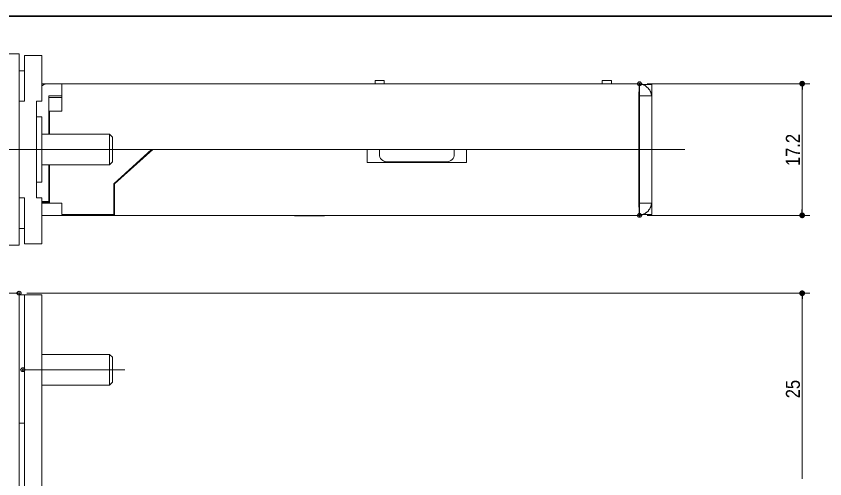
# Model space of a CAD drawing. Units: millimetres on the paper. Extents: x -303 to 303, y -152 to 152.
# Drawn here: x -100.1 to 5.6, y 78.1 to 138.5 of the extents above; entities that cross this region are included whole.
import ezdxf
from ezdxf.enums import TextEntityAlignment as Align

# ---------------------------------------------------------------- set-up
doc = ezdxf.new("R2010")
doc.units = ezdxf.units.MM
doc.header["$PDMODE"] = 32
doc.header["$PDSIZE"] = 0.5
for name, color, linetype, lineweight in [('0-0_1図面枠', 7, 'Continuous', 20), ('0-1_3一般', 7, 'Continuous', 15), ('0-2_2寸法-1', 7, 'Continuous', 5), ('0-3_0', 7, 'Continuous', 25)]:
    doc.layers.add(name, color=color, linetype=linetype, lineweight=lineweight)
doc.layers.add('0-4_Defpoints', color=7, linetype='Continuous')
doc.styles.add('ＭＳ Ｐゴシック', font='')
doc.styles.get('ＭＳ Ｐゴシック').set_extended_font_data('MS PGothic')

# ---------------------------------------------------------------- blocks, each defined once
blk = doc.blocks.new('グループ-2')
at = {"layer": '0-0_1図面枠', "lineweight": 35}
blk.add_lwpolyline([(-200, 138.5), (200, 138.5), (200, -138.5), (-200, -138.5)], close=True, dxfattribs=at)
blk = doc.blocks.new('図面枠')
at = {"layer": '0-0_1図面枠'}
blk.add_blockref('グループ-2', (0, 0), dxfattribs=at)
blk = doc.blocks.new('_Dot')
at = {"layer": '0-3_0'}
blk.add_line((-0.5, 0), (-1, 0), dxfattribs=at)
for points in [[(0, 0), (-0.5, 0), (-0.496, 0.063)], [(0, 0), (-0.496, -0.063), (-0.5, 0)], [(0, 0), (-0.496, 0.063), (-0.484, 0.124)], [(0, 0), (-0.484, -0.124), (-0.496, -0.063)], [(0, 0), (-0.484, 0.124), (-0.465, 0.184)], [(0, 0), (-0.465, -0.184), (-0.484, -0.124)], [(0, 0), (-0.465, 0.184), (-0.438, 0.241)], [(0, 0), (-0.438, -0.241), (-0.465, -0.184)], [(0, 0), (-0.438, 0.241), (-0.405, 0.294)], [(0, 0), (-0.405, -0.294), (-0.438, -0.241)], [(0, 0), (-0.405, 0.294), (-0.364, 0.342)], [(0, 0), (-0.364, -0.342), (-0.405, -0.294)], [(0, 0), (-0.364, 0.342), (-0.319, 0.385)], [(0, 0), (-0.319, -0.385), (-0.364, -0.342)], [(0, 0), (-0.319, 0.385), (-0.268, 0.422)], [(0, 0), (-0.268, -0.422), (-0.319, -0.385)], [(0, 0), (-0.268, 0.422), (-0.213, 0.452)], [(0, 0), (-0.213, -0.452), (-0.268, -0.422)], [(0, 0), (-0.213, 0.452), (-0.155, 0.476)], [(0, 0), (-0.155, -0.476), (-0.213, -0.452)], [(0, 0), (-0.155, 0.476), (-0.094, 0.491)], [(0, 0), (-0.094, -0.491), (-0.155, -0.476)], [(0, 0), (-0.094, 0.491), (-0.031, 0.499)], [(0, 0), (-0.031, -0.499), (-0.094, -0.491)], [(0, 0), (-0.031, 0.499), (0.031, 0.499)], [(0, 0), (0.031, -0.499), (-0.031, -0.499)], [(0, 0), (0.031, 0.499), (0.094, 0.491)], [(0, 0), (0.094, 0.491), (0.155, 0.476)], [(0, 0), (0.155, 0.476), (0.213, 0.452)], [(0, 0), (0.213, 0.452), (0.268, 0.422)], [(0, 0), (0.268, 0.422), (0.319, 0.385)], [(0, 0), (0.319, 0.385), (0.364, 0.342)], [(0, 0), (0.364, 0.342), (0.405, 0.294)], [(0, 0), (0.405, 0.294), (0.438, 0.241)], [(0, 0), (0.438, 0.241), (0.465, 0.184)], [(0, 0), (0.465, 0.184), (0.484, 0.124)], [(0, 0), (0.484, 0.124), (0.496, 0.063)], [(0, 0), (0.496, 0.063), (0.5, 0)], [(0, 0), (0.094, -0.491), (0.031, -0.499)], [(0, 0), (0.155, -0.476), (0.094, -0.491)], [(0, 0), (0.213, -0.452), (0.155, -0.476)], [(0, 0), (0.268, -0.422), (0.213, -0.452)], [(0, 0), (0.319, -0.385), (0.268, -0.422)], [(0, 0), (0.364, -0.342), (0.319, -0.385)], [(0, 0), (0.405, -0.294), (0.364, -0.342)], [(0, 0), (0.438, -0.241), (0.405, -0.294)], [(0, 0), (0.465, -0.184), (0.438, -0.241)], [(0, 0), (0.484, -0.124), (0.465, -0.184)], [(0, 0), (0.496, -0.063), (0.484, -0.124)], [(0, 0), (0.5, 0), (0.496, -0.063)]]:
    blk.add_solid(points, dxfattribs=at)

msp = doc.modelspace()

# ---------------------------------------------------------------- linework, layer by layer
at = {"layer": '0-1_3一般'}
for p, q in [((-101.695, 133.58), (-99.695, 133.58)), ((-99.695, 133.58), (-99.695, 132.58)), ((-99.695, 109.58), (-99.695, 132.58)), ((-98.995, 131.38), (-99.695, 131.38)), ((-53.145, 129.68), (-53.145, 130.08)), ((-23.445, 130.08), (-22.245, 130.08)), ((-23.445, 129.68), (-23.445, 130.08)), ((-22.245, 130.08), (-22.245, 129.68)), ((-95.795, 129.68), (-96.695, 129.68)), ((-94.095, 129.68), (-95.795, 129.68)), ((-18.595, 129.68), (-94.095, 129.68)), ((-94.095, 128.08), (-94.095, 129.68)), ((-18.597, 129.672), (-18.595, 129.68)), ((-18.595, 129.68), (-18.595, 128.08)), ((-94.095, 128.08), (-94.095, 126.08)), ((-18.595, 128.08), (-16.995, 128.08)), ((-18.595, 128.08), (-18.595, 121.08)), ((-17.003, 128.142), (-16.995, 128.08)), ((-16.995, 128.08), (-16.995, 128.58)), ((-16.995, 128.08), (-16.995, 121.08)), ((-98.995, 127.38), (-99.695, 127.38)), ((-97.395, 114.78), (-97.395, 127.38)), ((-94.095, 127.88), (-95.795, 127.88)), ((-18.595, 125.83), (-18.666, 125.83)), ((-96.695, 125.33), (-97.395, 125.33)), ((-96.695, 125.33), (-96.695, 116.83)), ((-95.795, 123.88), (-95.695, 123.88)), ((-87.87, 123.08), (-96.695, 123.08)), ((-95.695, 123.58), (-95.795, 123.58)), ((-87.495, 122.705), (-87.87, 123.08)), ((-87.87, 123.08), (-87.87, 119.08)), ((-87.495, 122.705), (-87.495, 119.455)), ((-52.595, 120.48), (-52.595, 121.08)), ((-18.666, 121.08), (-18.666, 114.08)), ((-51.945, 119.543), (-51.945, 119.38)), ((-43.795, 119.48), (-51.595, 119.48)), ((-46.445, 119.48), (-46.445, 119.38)), ((-45.3, 119.38), (-45.3, 119.48)), ((-95.795, 115.28), (-95.795, 119.08)), ((-95.795, 118.58), (-95.695, 118.58)), ((-95.695, 118.28), (-95.795, 118.28)), ((-85.306, 118.28), (-85.444, 118.28)), ((-97.395, 116.83), (-96.695, 116.83)), ((-87.195, 114.08), (-87.195, 116.58)), ((-18.666, 116.33), (-18.595, 116.33)), ((-95.795, 115.28), (-95.795, 114.28)), ((-98.995, 114.78), (-99.695, 114.78)), ((-98.995, 108.78), (-98.995, 114.78)), ((-96.695, 114.78), (-97.395, 114.78)), ((-96.695, 114.78), (-96.695, 108.78)), ((-95.795, 114.28), (-96.695, 114.28)), ((-95.795, 114.18), (-96.695, 114.18)), ((-95.795, 114.28), (-95.695, 114.28)), ((-95.795, 114.28), (-95.795, 114.08)), ((-87.295, 114.28), (-87.195, 114.28)), ((-96.695, 114.08), (-95.695, 114.08)), ((-94.095, 114.08), (-94.095, 112.58)), ((-87.195, 114.08), (-87.295, 114.08)), ((-87.195, 112.48), (-87.195, 114.08)), ((-16.995, 113.58), (-16.995, 114.08)), ((-16.995, 113.58), (-16.995, 112.58)), ((-96.695, 112.48), (-92.395, 112.48)), ((-94.095, 112.58), (-87.295, 112.58)), ((-92.395, 112.48), (-87.195, 112.48)), ((-87.195, 112.48), (-18.595, 112.48)), ((-63.695, 112.48), (-63.645, 112.43)), ((-59.745, 112.43), (-63.645, 112.43)), ((-59.745, 112.43), (-59.695, 112.48)), ((-16.995, 112.58), (-18.595, 112.58)), ((-98.995, 110.78), (-99.695, 110.78)), ((-99.695, 109.58), (-99.695, 108.58)), ((-96.695, 108.78), (-98.995, 108.78)), ((-98.995, 102.113), (-99.695, 102.113)), ((-98.995, 102.113), (-97.395, 102.113)), ((-98.995, 96.113), (-98.995, 102.113)), ((-96.695, 102.113), (-97.395, 102.113)), ((-96.695, 102.113), (-96.695, 96.113)), ((-99.695, -91.687), (-99.695, 101.313)), ((-98.995, -86.487), (-98.995, 96.113)), ((-96.695, 96.113), (-96.695, -86.487)), ((-87.87, 94.313), (-96.695, 94.313)), ((-87.495, 93.938), (-87.87, 94.313)), ((-87.87, 94.313), (-87.87, 90.313)), ((-87.495, 93.938), (-87.495, 90.688)), ((-98.995, 85.313), (-99.695, 85.313))]:
    msp.add_line(p, q, dxfattribs=at)
at = {"layer": '0-1_3一般', "lineweight": 5}
for p, q in [((-125.252, 121.08), (-12.659, 121.08)), ((-99.195, 92.313), (-85.87, 92.313))]:
    msp.add_line(p, q, dxfattribs=at)
at = {"layer": '0-1_3一般'}
for points in [[(-98.995, 127.38), (-98.995, 133.38), (-96.695, 133.38), (-96.695, 127.38), (-97.395, 127.38)], [(-53.145, 130.08), (-51.945, 130.08), (-51.945, 129.68)], [(-18.666, 128.08), (-18.664, 128.142), (-18.662, 128.204), (-18.661, 128.265), (-18.659, 128.324), (-18.657, 128.383), (-18.655, 128.441), (-18.654, 128.498), (-18.652, 128.554), (-18.65, 128.61), (-18.648, 128.664), (-18.647, 128.718), (-18.645, 128.77), (-18.643, 128.822), (-18.641, 128.873), (-18.64, 128.922), (-18.638, 128.971), (-18.636, 129.02), (-18.634, 129.067), (-18.632, 129.113), (-18.631, 129.158), (-18.629, 129.202), (-18.627, 129.245), (-18.625, 129.285), (-18.624, 129.323), (-18.622, 129.36), (-18.62, 129.394), (-18.618, 129.427), (-18.617, 129.458), (-18.615, 129.486), (-18.613, 129.514), (-18.611, 129.539), (-18.609, 129.562), (-18.608, 129.583), (-18.606, 129.603), (-18.604, 129.62), (-18.602, 129.636), (-18.601, 129.65), (-18.599, 129.662), (-18.597, 129.672)], [(-18.595, 129.68), (-18.533, 129.672), (-18.471, 129.662), (-18.411, 129.65), (-18.351, 129.636), (-18.292, 129.62), (-18.234, 129.603), (-18.177, 129.583), (-18.121, 129.562), (-18.066, 129.539), (-18.011, 129.514), (-17.958, 129.486), (-17.905, 129.458), (-17.853, 129.427), (-17.803, 129.394), (-17.753, 129.36), (-17.704, 129.323), (-17.656, 129.285), (-17.609, 129.245), (-17.562, 129.202), (-17.517, 129.158), (-17.473, 129.113), (-17.431, 129.067), (-17.391, 129.02), (-17.352, 128.971), (-17.316, 128.922), (-17.281, 128.873), (-17.249, 128.822), (-17.218, 128.77), (-17.189, 128.718), (-17.162, 128.664), (-17.137, 128.61), (-17.113, 128.554), (-17.092, 128.498), (-17.073, 128.441), (-17.055, 128.383), (-17.039, 128.324), (-17.025, 128.265), (-17.014, 128.204), (-17.003, 128.142)], [(-18.595, 129.58), (-16.995, 129.58), (-16.995, 128.58)], [(-95.795, 123.08), (-95.795, 128.08), (-94.095, 128.08)], [(-18.666, 128.08), (-18.666, 121.08), (-42.795, 121.08), (-42.795, 120.48)], [(-95.695, 123.08), (-95.695, 126.08), (-94.095, 126.08)], [(-18.666, 125.222), (-18.646, 125.08), (-18.666, 124.938)], [(-52.595, 121.08), (-82.395, 121.08), (-87.295, 116.58), (-87.295, 112.58)], [(-87.195, 116.58), (-82.195, 121.08), (-54.195, 121.08), (-54.195, 119.38), (-41.195, 119.38), (-41.195, 121.08), (-18.666, 121.08)], [(-18.595, 114.08), (-18.595, 121.08), (-16.995, 121.08), (-16.995, 114.08)], [(-96.695, 119.08), (-87.87, 119.08), (-87.495, 119.455)], [(-94.095, 114.08), (-95.695, 114.08), (-95.695, 119.08)], [(-18.662, 113.956), (-18.664, 114.018), (-18.666, 114.08)], [(-18.595, 114.08), (-18.595, 112.48), (-18.597, 112.488), (-18.599, 112.498), (-18.601, 112.51), (-18.602, 112.524), (-18.604, 112.54), (-18.606, 112.557), (-18.608, 112.577), (-18.609, 112.598), (-18.611, 112.621), (-18.613, 112.646), (-18.615, 112.673), (-18.617, 112.702), (-18.618, 112.733), (-18.62, 112.766), (-18.622, 112.8), (-18.624, 112.837), (-18.625, 112.875), (-18.627, 112.915), (-18.629, 112.958), (-18.631, 113.002), (-18.632, 113.047), (-18.634, 113.093), (-18.636, 113.14), (-18.638, 113.189), (-18.64, 113.238), (-18.641, 113.287), (-18.643, 113.338), (-18.645, 113.39), (-18.647, 113.442), (-18.648, 113.496), (-18.65, 113.55), (-18.652, 113.606), (-18.654, 113.662), (-18.655, 113.719), (-18.657, 113.777), (-18.659, 113.836), (-18.661, 113.895), (-18.662, 113.956)], [(-18.595, 114.08), (-16.995, 114.08), (-17.003, 114.018), (-17.014, 113.956), (-17.025, 113.895), (-17.039, 113.836), (-17.055, 113.777), (-17.073, 113.719), (-17.092, 113.662), (-17.113, 113.606), (-17.137, 113.55), (-17.162, 113.496), (-17.189, 113.442), (-17.218, 113.39), (-17.249, 113.338), (-17.281, 113.287), (-17.316, 113.238), (-17.352, 113.189), (-17.391, 113.14), (-17.431, 113.093), (-17.473, 113.047), (-17.517, 113.002), (-17.562, 112.958), (-17.609, 112.915), (-17.656, 112.875), (-17.704, 112.837), (-17.753, 112.8), (-17.803, 112.766), (-17.853, 112.733), (-17.905, 112.702), (-17.958, 112.673), (-18.011, 112.646), (-18.066, 112.621), (-18.121, 112.598), (-18.177, 112.577), (-18.234, 112.557), (-18.292, 112.54), (-18.351, 112.524), (-18.411, 112.51), (-18.471, 112.498)], [(-92.952, 112.58), (-92.707, 112.511), (-92.395, 112.48)], [(-18.471, 112.498), (-18.533, 112.488), (-18.595, 112.48)], [(-99.695, 108.58), (-101.695, 108.58), (-101.695, 109.58)], [(-101.695, 102.313), (-99.695, 102.313), (-99.695, 101.313)], [(-96.695, 90.313), (-87.87, 90.313), (-87.495, 90.688)]]:
    msp.add_lwpolyline(points, dxfattribs=at)
for centre, radius, start, end in [((-95.795, 128.08), 1.6, 90, 124.22887), ((-18.791, 126.189), 0.192, 358.38542, 49.30467), ((-51.595, 120.48), 1, 180, 270), ((-43.795, 120.48), 1, 270, 0), ((-18.805, 115.732), 0.205, 312.53293, 47.46707)]:
    msp.add_arc(centre, radius, start, end, dxfattribs=at)
at = {"layer": '0-2_2寸法-1'}
for p, q in [((-17.595, 129.68), (3.678, 129.68)), ((2.678, 113.23), (2.678, 128.93)), ((-17.595, 112.48), (3.678, 112.48)), ((-98.695, 102.313), (3.678, 102.313)), ((2.678, 78.064), (2.678, 101.563))]:
    msp.add_line(p, q, dxfattribs=at)
at = {"layer": '0-4_Defpoints'}
for p in [(-18.595, 129.68), (2.678, 129.68), (-18.595, 112.48), (-99.695, 102.313), (2.678, 102.313), (-99.195, 92.313)]:
    msp.add_point(p, dxfattribs=at)

# ---------------------------------------------------------------- block references
at = {"layer": '0-0_1図面枠'}
msp.add_blockref('図面枠', (-89.375, 0), dxfattribs=at)
at = {"layer": '0-2_2寸法-1', "xscale": 0.7503418, "yscale": 0.7503418}
for p, rotation in [((2.678, 129.68), 90), ((2.678, 112.48), 270), ((2.678, 102.313), 90)]:
    msp.add_blockref('_Dot', p, dxfattribs=dict(at, rotation=rotation))

# ---------------------------------------------------------------- texts
at = {"layer": '0-2_2寸法-1', "style": 'ＭＳ Ｐゴシック', "width": 0.9}
for s, p in [('17.2', (2.926, 118.919)), ('25', (2.93, 88.584))]:
    msp.add_text(s, height=1.833, rotation=90, dxfattribs=at).set_placement(p, align=Align.BOTTOM_LEFT)

doc.saveas('drawing.dxf')
